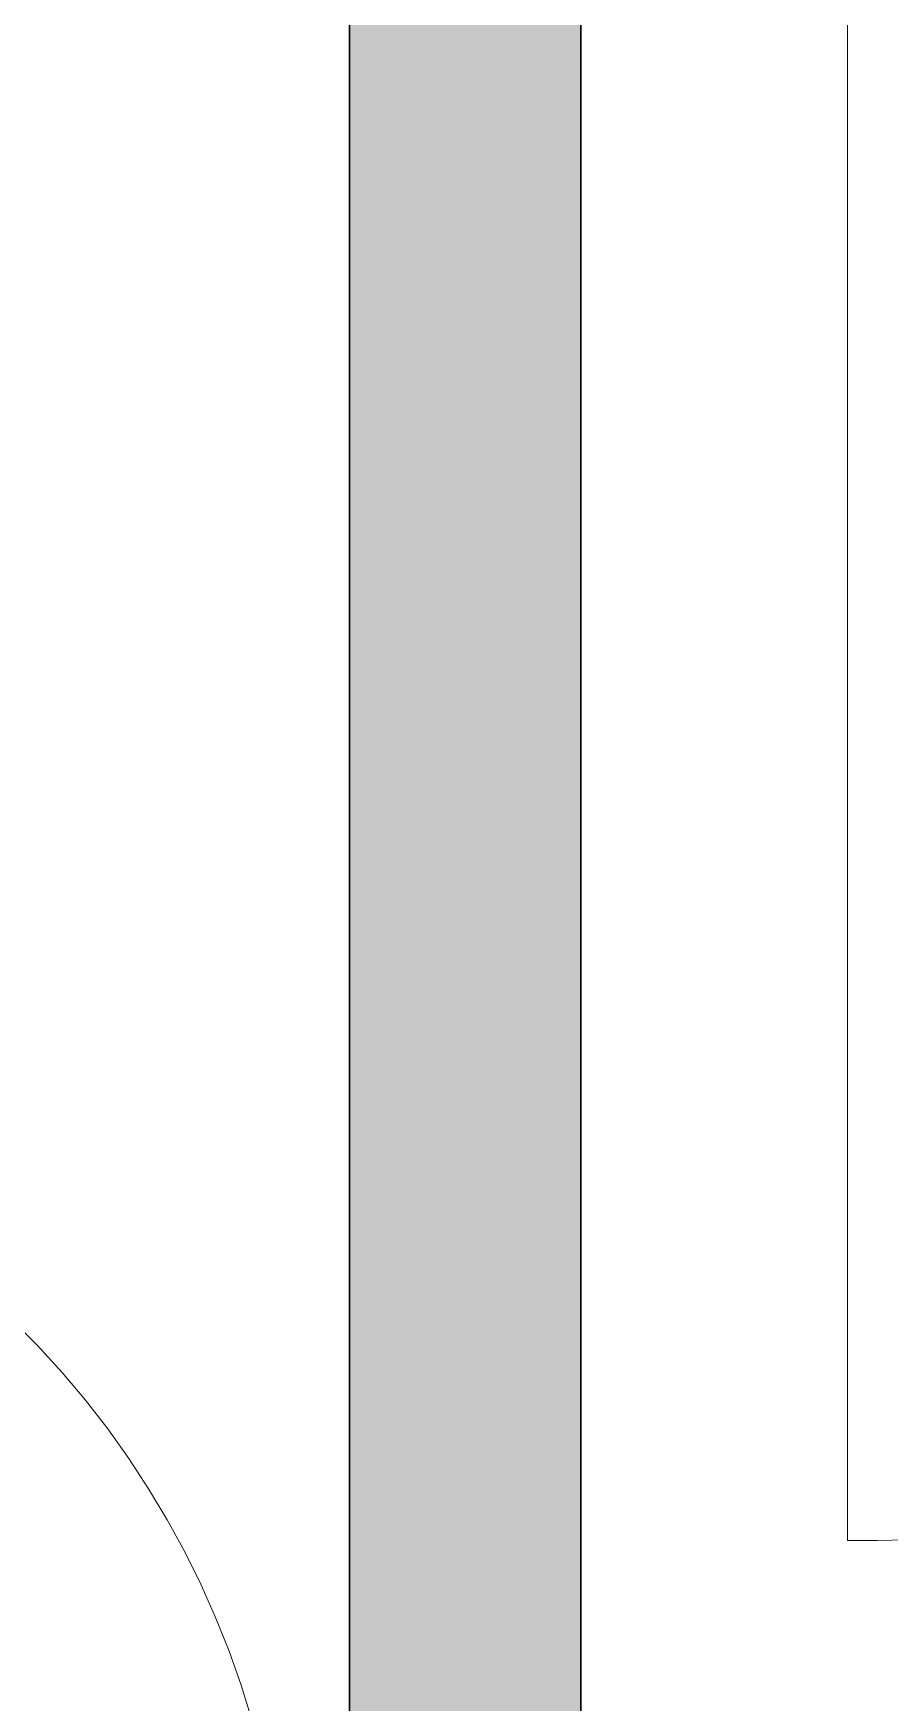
# Model space of a CAD drawing. Header units: millimetres. Extents: x 155927 to 317870, y -36033 to 97293.
# Drawn here: x 167335 to 167713, y 12424 to 13160 of the extents above; entities that cross this region are included whole.
import ezdxf

# ---------------------------------------------------------------- set-up
doc = ezdxf.new("R2010")
doc.units = ezdxf.units.MM
doc.header["$MEASUREMENT"] = 0
for name, color, linetype, lineweight in [('A-DOOR', 4, 'CONTINUOUS', 9), ('A-WALL-PATT', 7, 'CONTINUOUS', 9), ('I-FURN', 8, 'CONTINUOUS', 9), ('I-WALL', 7, 'CONTINUOUS', 9)]:
    doc.layers.add(name, color=color, linetype=linetype, lineweight=lineweight)

msp = doc.modelspace()

# ---------------------------------------------------------------- hatches: boundary and pattern name
at = {"layer": 'A-WALL-PATT'}
msp.add_hatch(color=256, dxfattribs=at).paths.add_polyline_path([(167474.83, 9757.83), (167576.83, 9757.83), (167576.83, 13505.61), (167474.83, 13505.61), (167474.83, 9818.04)], flags=0)

# ---------------------------------------------------------------- linework, layer by layer
at = {"layer": 'A-DOOR'}
msp.add_line((167694.33, 13505.61), (167694.33, 12495.61), dxfattribs=at)
msp.add_arc((167694.33, 13505.61), 1010, 270, 0, dxfattribs=at)
at = {"layer": 'I-FURN'}
for p, q in [((167337.29, 12581.56), (167326.04, 12592.94)), ((167348.08, 12569.75), (167337.29, 12581.56)), ((167358.39, 12557.51), (167348.08, 12569.75)), ((167368.2, 12544.87), (167358.39, 12557.51)), ((167377.49, 12531.85), (167368.2, 12544.87)), ((167386.26, 12518.47), (167377.49, 12531.85)), ((167394.49, 12504.75), (167386.26, 12518.47)), ((167402.16, 12490.71), (167394.49, 12504.75)), ((167409.26, 12476.37), (167402.16, 12490.71)), ((167415.78, 12461.76), (167409.26, 12476.37)), ((167421.72, 12446.91), (167415.78, 12461.76)), ((167427.05, 12431.82), (167421.72, 12446.91)), ((167431.78, 12416.54), (167427.05, 12431.82))]:
    msp.add_line(p, q, dxfattribs=at)
at = {"layer": 'I-WALL', "lineweight": 30}
for p, q in [((167474.83, 13505.61), (167474.83, 9757.83)), ((167576.83, 9757.83), (167576.83, 13505.61))]:
    msp.add_line(p, q, dxfattribs=at)

doc.saveas('drawing.dxf')
